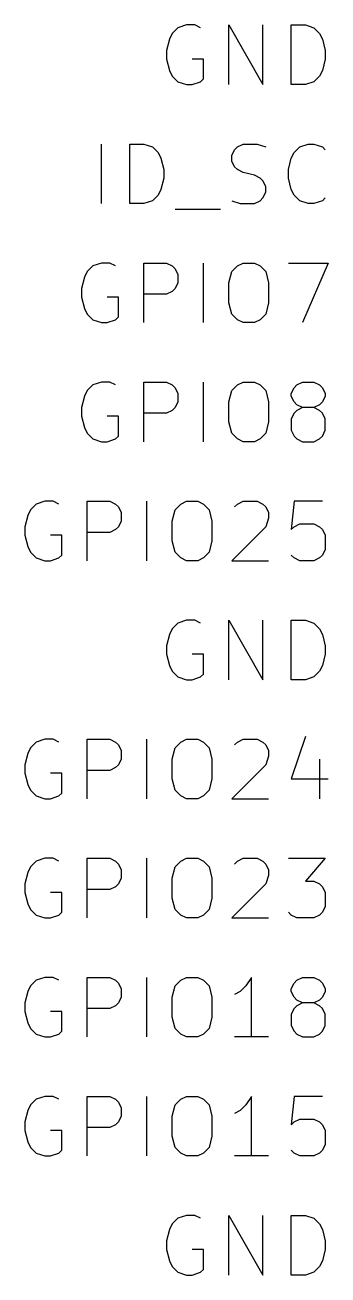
# Model space of a CAD drawing. Extents: x 0.4 to 11.3, y -7.9 to -0.4.
# Drawn here: x 3.618 to 3.873, y -3.573 to -2.523 of the extents above; entities that cross this region are included whole.
import ezdxf

# ---------------------------------------------------------------- set-up
doc = ezdxf.new("R2010")
doc.units = 0
doc.header["$MEASUREMENT"] = 0
doc.layers.add('CYAN2', color=4, linetype='CONTINUOUS')

msp = doc.modelspace()

# ---------------------------------------------------------------- linework, layer by layer
at = {"layer": 'CYAN2', "linetype": 'CONTINUOUS'}
for p, q in [((3.7419, -2.53028), (3.73952, -2.53504)), ((3.74667, -2.52551), (3.7419, -2.53028)), ((3.75381, -2.52313), (3.74667, -2.52551)), ((3.76095, -2.52313), (3.75381, -2.52313)), ((3.76571, -2.52551), (3.76095, -2.52313)), ((3.78952, -2.57313), (3.78952, -2.52313)), ((3.78952, -2.52313), (3.81809, -2.57313)), ((3.81809, -2.57313), (3.81809, -2.52313)), ((3.8419, -2.57313), (3.8419, -2.52313)), ((3.8419, -2.52313), (3.85381, -2.52313)), ((3.85381, -2.52313), (3.86095, -2.52551)), ((3.86095, -2.52551), (3.86571, -2.53028)), ((3.86571, -2.53028), (3.86809, -2.53504)), ((3.73952, -2.53504), (3.73714, -2.54456)), ((3.86809, -2.53504), (3.87047, -2.54456)), ((3.73714, -2.54456), (3.73714, -2.5517)), ((3.87047, -2.54456), (3.87047, -2.5517)), ((3.73714, -2.5517), (3.73952, -2.56122)), ((3.73952, -2.56122), (3.7419, -2.56599)), ((3.76809, -2.5517), (3.75857, -2.5517)), ((3.76809, -2.56837), (3.76809, -2.5517)), ((3.86809, -2.56122), (3.86571, -2.56599)), ((3.87047, -2.5517), (3.86809, -2.56122)), ((3.7419, -2.56599), (3.74667, -2.57075)), ((3.74667, -2.57075), (3.75381, -2.57313)), ((3.75857, -2.57313), (3.76571, -2.57075)), ((3.76571, -2.57075), (3.76809, -2.56837)), ((3.86095, -2.57075), (3.85381, -2.57313)), ((3.86571, -2.56599), (3.86095, -2.57075)), ((3.75381, -2.57313), (3.75857, -2.57313)), ((3.85381, -2.57313), (3.8419, -2.57313)), ((3.68238, -2.67313), (3.68238, -2.62313)), ((3.70619, -2.67313), (3.70619, -2.62313)), ((3.70619, -2.62313), (3.71809, -2.62313)), ((3.71809, -2.62313), (3.72524, -2.62551)), ((3.79667, -2.62551), (3.80143, -2.62313)), ((3.80143, -2.62313), (3.81333, -2.62313)), ((3.81333, -2.62313), (3.82048, -2.62551)), ((3.84905, -2.62551), (3.85619, -2.62313)), ((3.85619, -2.62313), (3.86095, -2.62313)), ((3.86095, -2.62313), (3.86809, -2.62551)), ((3.72524, -2.62551), (3.73, -2.63028)), ((3.73, -2.63028), (3.73238, -2.63504)), ((3.73238, -2.63504), (3.73476, -2.64456)), ((3.79191, -2.63265), (3.79428, -2.62789)), ((3.79191, -2.63742), (3.79191, -2.63265)), ((3.79428, -2.62789), (3.79667, -2.62551)), ((3.83952, -2.64456), (3.8419, -2.63504)), ((3.8419, -2.63504), (3.84428, -2.63028)), ((3.84428, -2.63028), (3.84905, -2.62551)), ((3.86809, -2.62551), (3.87047, -2.62789)), ((3.73476, -2.64456), (3.73476, -2.6517)), ((3.79428, -2.64218), (3.79191, -2.63742)), ((3.79667, -2.64456), (3.79428, -2.64218)), ((3.80143, -2.64694), (3.79667, -2.64456)), ((3.83952, -2.6517), (3.83952, -2.64456)), ((3.73476, -2.6517), (3.73238, -2.66122)), ((3.81095, -2.64932), (3.80143, -2.64694)), ((3.81571, -2.6517), (3.81095, -2.64932)), ((3.81809, -2.65408), (3.81571, -2.6517)), ((3.82048, -2.65885), (3.81809, -2.65408)), ((3.8419, -2.66122), (3.83952, -2.6517)), ((3.73, -2.66599), (3.72524, -2.67075)), ((3.73238, -2.66122), (3.73, -2.66599)), ((3.81809, -2.66837), (3.82048, -2.66361)), ((3.82048, -2.66361), (3.82048, -2.65885)), ((3.84428, -2.66599), (3.8419, -2.66122)), ((3.84905, -2.67075), (3.84428, -2.66599)), ((3.71809, -2.67313), (3.70619, -2.67313)), ((3.72524, -2.67075), (3.71809, -2.67313)), ((3.79191, -2.67075), (3.79905, -2.67313)), ((3.79905, -2.67313), (3.81095, -2.67313)), ((3.81095, -2.67313), (3.81571, -2.67075)), ((3.81571, -2.67075), (3.81809, -2.66837)), ((3.85619, -2.67313), (3.84905, -2.67075)), ((3.86095, -2.67313), (3.85619, -2.67313)), ((3.86809, -2.67075), (3.86095, -2.67313)), ((3.87047, -2.66837), (3.86809, -2.67075)), ((3.74429, -2.67789), (3.78238, -2.67789)), ((3.67524, -2.72551), (3.67047, -2.73028)), ((3.68238, -2.72313), (3.67524, -2.72551)), ((3.68952, -2.72313), (3.68238, -2.72313)), ((3.69428, -2.72551), (3.68952, -2.72313)), ((3.71809, -2.77313), (3.71809, -2.72313)), ((3.71809, -2.72313), (3.73714, -2.72313)), ((3.73714, -2.72313), (3.7419, -2.72551)), ((3.7419, -2.72551), (3.74428, -2.72789)), ((3.74428, -2.72789), (3.74666, -2.73265)), ((3.76809, -2.77313), (3.76809, -2.72313)), ((3.7919, -2.73028), (3.79667, -2.72551)), ((3.79667, -2.72551), (3.80143, -2.72313)), ((3.80143, -2.72313), (3.81095, -2.72313)), ((3.81095, -2.72313), (3.81571, -2.72551)), ((3.81571, -2.72551), (3.82047, -2.73028)), ((3.83952, -2.72313), (3.87285, -2.72313)), ((3.87285, -2.72313), (3.85143, -2.77313)), ((3.66809, -2.73504), (3.66571, -2.74456)), ((3.67047, -2.73028), (3.66809, -2.73504)), ((3.74666, -2.7398), (3.74428, -2.74456)), ((3.74666, -2.73265), (3.74666, -2.7398)), ((3.78952, -2.7398), (3.7919, -2.73028)), ((3.78952, -2.75646), (3.78952, -2.7398)), ((3.82047, -2.73028), (3.82285, -2.7398)), ((3.82285, -2.7398), (3.82285, -2.75646)), ((3.66571, -2.74456), (3.66571, -2.7517)), ((3.73714, -2.74932), (3.71809, -2.74932)), ((3.7419, -2.74694), (3.73714, -2.74932)), ((3.74428, -2.74456), (3.7419, -2.74694)), ((3.66571, -2.7517), (3.66809, -2.76122)), ((3.66809, -2.76122), (3.67047, -2.76599)), ((3.69666, -2.7517), (3.68714, -2.7517)), ((3.69666, -2.76837), (3.69666, -2.7517)), ((3.7919, -2.76599), (3.78952, -2.75646)), ((3.82285, -2.75646), (3.82047, -2.76599)), ((3.67047, -2.76599), (3.67524, -2.77075)), ((3.67524, -2.77075), (3.68238, -2.77313)), ((3.68714, -2.77313), (3.69428, -2.77075)), ((3.69428, -2.77075), (3.69666, -2.76837)), ((3.79667, -2.77075), (3.7919, -2.76599)), ((3.80143, -2.77313), (3.79667, -2.77075)), ((3.81571, -2.77075), (3.81095, -2.77313)), ((3.82047, -2.76599), (3.81571, -2.77075)), ((3.68238, -2.77313), (3.68714, -2.77313)), ((3.81095, -2.77313), (3.80143, -2.77313)), ((3.68238, -2.82313), (3.67524, -2.82551)), ((3.68952, -2.82313), (3.68238, -2.82313)), ((3.69428, -2.82551), (3.68952, -2.82313)), ((3.71809, -2.87313), (3.71809, -2.82313)), ((3.71809, -2.82313), (3.73714, -2.82313)), ((3.73714, -2.82313), (3.7419, -2.82551)), ((3.76809, -2.87313), (3.76809, -2.82313)), ((3.79667, -2.82551), (3.80143, -2.82313)), ((3.80143, -2.82313), (3.81095, -2.82313)), ((3.81095, -2.82313), (3.81571, -2.82551)), ((3.84667, -2.82551), (3.85143, -2.82313)), ((3.85143, -2.82313), (3.86095, -2.82313)), ((3.86095, -2.82313), (3.86571, -2.82551)), ((3.67047, -2.83028), (3.66809, -2.83504)), ((3.67524, -2.82551), (3.67047, -2.83028)), ((3.7419, -2.82551), (3.74428, -2.82789)), ((3.74428, -2.82789), (3.74666, -2.83265)), ((3.74666, -2.83265), (3.74666, -2.8398)), ((3.78952, -2.8398), (3.7919, -2.83028)), ((3.7919, -2.83028), (3.79667, -2.82551)), ((3.81571, -2.82551), (3.82047, -2.83028)), ((3.82047, -2.83028), (3.82285, -2.8398)), ((3.84191, -2.83265), (3.84428, -2.82789)), ((3.84191, -2.83504), (3.84191, -2.83265)), ((3.84428, -2.82789), (3.84667, -2.82551)), ((3.86571, -2.82551), (3.86809, -2.82789)), ((3.86809, -2.82789), (3.87048, -2.83265)), ((3.87048, -2.83265), (3.87048, -2.83504)), ((3.66809, -2.83504), (3.66571, -2.84456)), ((3.66571, -2.84456), (3.66571, -2.8517)), ((3.74428, -2.84456), (3.7419, -2.84694)), ((3.74666, -2.8398), (3.74428, -2.84456)), ((3.78952, -2.85646), (3.78952, -2.8398)), ((3.82285, -2.8398), (3.82285, -2.85646)), ((3.84428, -2.8398), (3.84191, -2.83504)), ((3.84667, -2.84218), (3.84428, -2.8398)), ((3.85143, -2.84456), (3.84667, -2.84218)), ((3.85143, -2.84456), (3.84667, -2.84694)), ((3.86095, -2.84456), (3.85143, -2.84456)), ((3.86571, -2.84218), (3.86095, -2.84456)), ((3.86571, -2.84694), (3.86095, -2.84456)), ((3.86809, -2.8398), (3.86571, -2.84218)), ((3.87048, -2.83504), (3.86809, -2.8398)), ((3.66571, -2.8517), (3.66809, -2.86122)), ((3.69666, -2.8517), (3.68714, -2.8517)), ((3.69666, -2.86837), (3.69666, -2.8517)), ((3.73714, -2.84932), (3.71809, -2.84932)), ((3.7419, -2.84694), (3.73714, -2.84932)), ((3.84428, -2.84932), (3.84191, -2.85408)), ((3.84191, -2.85408), (3.84191, -2.86361)), ((3.84667, -2.84694), (3.84428, -2.84932)), ((3.86809, -2.84932), (3.86571, -2.84694)), ((3.87048, -2.85408), (3.86809, -2.84932)), ((3.87048, -2.86361), (3.87048, -2.85408)), ((3.66809, -2.86122), (3.67047, -2.86599)), ((3.67047, -2.86599), (3.67524, -2.87075)), ((3.7919, -2.86599), (3.78952, -2.85646)), ((3.79667, -2.87075), (3.7919, -2.86599)), ((3.82047, -2.86599), (3.81571, -2.87075)), ((3.82285, -2.85646), (3.82047, -2.86599)), ((3.84191, -2.86361), (3.84428, -2.86837)), ((3.86809, -2.86837), (3.87048, -2.86361)), ((3.67524, -2.87075), (3.68238, -2.87313)), ((3.68238, -2.87313), (3.68714, -2.87313)), ((3.68714, -2.87313), (3.69428, -2.87075)), ((3.69428, -2.87075), (3.69666, -2.86837)), ((3.80143, -2.87313), (3.79667, -2.87075)), ((3.81095, -2.87313), (3.80143, -2.87313)), ((3.81571, -2.87075), (3.81095, -2.87313)), ((3.84428, -2.86837), (3.84667, -2.87075)), ((3.84667, -2.87075), (3.85143, -2.87313)), ((3.85143, -2.87313), (3.86095, -2.87313)), ((3.86095, -2.87313), (3.86571, -2.87075)), ((3.86571, -2.87075), (3.86809, -2.86837)), ((3.62762, -2.92551), (3.62285, -2.93028)), ((3.63476, -2.92313), (3.62762, -2.92551)), ((3.6419, -2.92313), (3.63476, -2.92313)), ((3.64667, -2.92551), (3.6419, -2.92313)), ((3.67047, -2.97313), (3.67047, -2.92313)), ((3.67047, -2.92313), (3.68952, -2.92313)), ((3.68952, -2.92313), (3.69428, -2.92551)), ((3.69428, -2.92551), (3.69667, -2.92789)), ((3.69667, -2.92789), (3.69904, -2.93265)), ((3.72047, -2.97313), (3.72047, -2.92313)), ((3.74428, -2.93028), (3.74905, -2.92551)), ((3.74905, -2.92551), (3.75381, -2.92313)), ((3.75381, -2.92313), (3.76333, -2.92313)), ((3.76333, -2.92313), (3.76809, -2.92551)), ((3.76809, -2.92551), (3.77285, -2.93028)), ((3.79429, -2.92789), (3.79667, -2.92551)), ((3.79667, -2.92551), (3.80143, -2.92313)), ((3.80143, -2.92313), (3.81333, -2.92313)), ((3.81333, -2.92313), (3.81809, -2.92551)), ((3.81809, -2.92551), (3.82048, -2.92789)), ((3.82048, -2.92789), (3.82286, -2.93265)), ((3.84428, -2.92313), (3.84191, -2.94694)), ((3.86809, -2.92313), (3.84428, -2.92313)), ((3.62047, -2.93504), (3.61809, -2.94456)), ((3.62285, -2.93028), (3.62047, -2.93504)), ((3.69904, -2.9398), (3.69667, -2.94456)), ((3.69904, -2.93265), (3.69904, -2.9398)), ((3.74191, -2.9398), (3.74428, -2.93028)), ((3.74191, -2.95646), (3.74191, -2.9398)), ((3.77285, -2.93028), (3.77524, -2.9398)), ((3.77524, -2.9398), (3.77524, -2.95646)), ((3.82286, -2.93742), (3.82048, -2.94456)), ((3.82286, -2.93265), (3.82286, -2.93742)), ((3.61809, -2.94456), (3.61809, -2.9517)), ((3.68952, -2.94932), (3.67047, -2.94932)), ((3.69428, -2.94694), (3.68952, -2.94932)), ((3.69667, -2.94456), (3.69428, -2.94694)), ((3.82048, -2.94456), (3.79191, -2.97313)), ((3.84191, -2.94694), (3.84428, -2.94456)), ((3.84428, -2.94456), (3.84905, -2.94218)), ((3.84905, -2.94218), (3.86095, -2.94218)), ((3.86095, -2.94218), (3.86571, -2.94456)), ((3.86571, -2.94456), (3.86809, -2.94694)), ((3.86809, -2.94694), (3.87048, -2.9517)), ((3.61809, -2.9517), (3.62047, -2.96122)), ((3.64904, -2.9517), (3.63952, -2.9517)), ((3.64904, -2.96837), (3.64904, -2.9517)), ((3.74428, -2.96599), (3.74191, -2.95646)), ((3.77524, -2.95646), (3.77285, -2.96599)), ((3.87048, -2.9517), (3.87048, -2.96361)), ((3.62047, -2.96122), (3.62285, -2.96599)), ((3.62285, -2.96599), (3.62762, -2.97075)), ((3.62762, -2.97075), (3.63476, -2.97313)), ((3.63952, -2.97313), (3.64667, -2.97075)), ((3.64667, -2.97075), (3.64904, -2.96837)), ((3.74905, -2.97075), (3.74428, -2.96599)), ((3.75381, -2.97313), (3.74905, -2.97075)), ((3.76809, -2.97075), (3.76333, -2.97313)), ((3.77285, -2.96599), (3.76809, -2.97075)), ((3.84428, -2.97075), (3.84191, -2.96837)), ((3.84905, -2.97313), (3.84428, -2.97075)), ((3.86571, -2.97075), (3.86095, -2.97313)), ((3.86809, -2.96837), (3.86571, -2.97075)), ((3.87048, -2.96361), (3.86809, -2.96837)), ((3.63476, -2.97313), (3.63952, -2.97313)), ((3.76333, -2.97313), (3.75381, -2.97313)), ((3.79191, -2.97313), (3.82286, -2.97313)), ((3.86095, -2.97313), (3.84905, -2.97313)), ((3.75381, -3.02313), (3.74667, -3.02551)), ((3.76095, -3.02313), (3.75381, -3.02313)), ((3.76571, -3.02551), (3.76095, -3.02313)), ((3.78952, -3.07313), (3.78952, -3.02313)), ((3.78952, -3.02313), (3.81809, -3.07313)), ((3.81809, -3.07313), (3.81809, -3.02313)), ((3.8419, -3.07313), (3.8419, -3.02313)), ((3.8419, -3.02313), (3.85381, -3.02313)), ((3.85381, -3.02313), (3.86095, -3.02551)), ((3.7419, -3.03028), (3.73952, -3.03504)), ((3.74667, -3.02551), (3.7419, -3.03028)), ((3.86095, -3.02551), (3.86571, -3.03028)), ((3.86571, -3.03028), (3.86809, -3.03504)), ((3.73952, -3.03504), (3.73714, -3.04456)), ((3.73714, -3.04456), (3.73714, -3.0517)), ((3.86809, -3.03504), (3.87047, -3.04456)), ((3.87047, -3.04456), (3.87047, -3.0517)), ((3.73714, -3.0517), (3.73952, -3.06122)), ((3.76809, -3.0517), (3.75857, -3.0517)), ((3.76809, -3.06837), (3.76809, -3.0517)), ((3.87047, -3.0517), (3.86809, -3.06122)), ((3.73952, -3.06122), (3.7419, -3.06599)), ((3.7419, -3.06599), (3.74667, -3.07075)), ((3.86571, -3.06599), (3.86095, -3.07075)), ((3.86809, -3.06122), (3.86571, -3.06599)), ((3.74667, -3.07075), (3.75381, -3.07313)), ((3.75381, -3.07313), (3.75857, -3.07313)), ((3.75857, -3.07313), (3.76571, -3.07075)), ((3.76571, -3.07075), (3.76809, -3.06837)), ((3.85381, -3.07313), (3.8419, -3.07313)), ((3.86095, -3.07075), (3.85381, -3.07313)), ((3.62762, -3.12551), (3.62285, -3.13028)), ((3.63476, -3.12313), (3.62762, -3.12551)), ((3.6419, -3.12313), (3.63476, -3.12313)), ((3.64667, -3.12551), (3.6419, -3.12313)), ((3.67047, -3.17313), (3.67047, -3.12313)), ((3.67047, -3.12313), (3.68952, -3.12313)), ((3.68952, -3.12313), (3.69428, -3.12551)), ((3.69428, -3.12551), (3.69667, -3.12789)), ((3.69667, -3.12789), (3.69904, -3.13265)), ((3.72047, -3.17313), (3.72047, -3.12313)), ((3.74428, -3.13028), (3.74905, -3.12551)), ((3.74905, -3.12551), (3.75381, -3.12313)), ((3.75381, -3.12313), (3.76333, -3.12313)), ((3.76333, -3.12313), (3.76809, -3.12551)), ((3.76809, -3.12551), (3.77285, -3.13028)), ((3.79429, -3.12789), (3.79667, -3.12551)), ((3.79667, -3.12551), (3.80143, -3.12313)), ((3.80143, -3.12313), (3.81333, -3.12313)), ((3.81333, -3.12313), (3.81809, -3.12551)), ((3.81809, -3.12551), (3.82048, -3.12789)), ((3.82048, -3.12789), (3.82286, -3.13265)), ((3.85381, -3.12075), (3.84191, -3.15646)), ((3.62047, -3.13504), (3.61809, -3.14456)), ((3.62285, -3.13028), (3.62047, -3.13504)), ((3.69904, -3.13265), (3.69904, -3.1398)), ((3.74191, -3.1398), (3.74428, -3.13028)), ((3.77285, -3.13028), (3.77524, -3.1398)), ((3.82286, -3.13742), (3.82048, -3.14456)), ((3.82286, -3.13265), (3.82286, -3.13742)), ((3.61809, -3.14456), (3.61809, -3.1517)), ((3.68952, -3.14932), (3.67047, -3.14932)), ((3.69428, -3.14694), (3.68952, -3.14932)), ((3.69667, -3.14456), (3.69428, -3.14694)), ((3.69904, -3.1398), (3.69667, -3.14456)), ((3.74191, -3.15646), (3.74191, -3.1398)), ((3.77524, -3.1398), (3.77524, -3.15646)), ((3.82048, -3.14456), (3.79191, -3.17313)), ((3.86571, -3.1398), (3.86571, -3.17313)), ((3.61809, -3.1517), (3.62047, -3.16122)), ((3.64904, -3.1517), (3.63952, -3.1517)), ((3.64904, -3.16837), (3.64904, -3.1517)), ((3.74428, -3.16599), (3.74191, -3.15646)), ((3.77524, -3.15646), (3.77285, -3.16599)), ((3.84191, -3.15646), (3.87285, -3.15646)), ((3.62047, -3.16122), (3.62285, -3.16599)), ((3.62285, -3.16599), (3.62762, -3.17075)), ((3.62762, -3.17075), (3.63476, -3.17313)), ((3.63952, -3.17313), (3.64667, -3.17075)), ((3.64667, -3.17075), (3.64904, -3.16837)), ((3.74905, -3.17075), (3.74428, -3.16599)), ((3.75381, -3.17313), (3.74905, -3.17075)), ((3.76809, -3.17075), (3.76333, -3.17313)), ((3.77285, -3.16599), (3.76809, -3.17075)), ((3.63476, -3.17313), (3.63952, -3.17313)), ((3.76333, -3.17313), (3.75381, -3.17313)), ((3.79191, -3.17313), (3.82286, -3.17313)), ((3.63476, -3.22313), (3.62762, -3.22551)), ((3.6419, -3.22313), (3.63476, -3.22313)), ((3.64667, -3.22551), (3.6419, -3.22313)), ((3.67047, -3.27313), (3.67047, -3.22313)), ((3.67047, -3.22313), (3.68952, -3.22313)), ((3.68952, -3.22313), (3.69428, -3.22551)), ((3.72047, -3.27313), (3.72047, -3.22313)), ((3.74905, -3.22551), (3.75381, -3.22313)), ((3.75381, -3.22313), (3.76333, -3.22313)), ((3.76333, -3.22313), (3.76809, -3.22551)), ((3.79667, -3.22551), (3.80143, -3.22313)), ((3.80143, -3.22313), (3.81333, -3.22313)), ((3.81333, -3.22313), (3.81809, -3.22551)), ((3.83952, -3.22313), (3.87048, -3.22313)), ((3.87048, -3.22313), (3.85381, -3.24218)), ((3.62285, -3.23028), (3.62047, -3.23504)), ((3.62762, -3.22551), (3.62285, -3.23028)), ((3.69428, -3.22551), (3.69667, -3.22789)), ((3.69667, -3.22789), (3.69904, -3.23265)), ((3.69904, -3.23265), (3.69904, -3.2398)), ((3.74191, -3.2398), (3.74428, -3.23028)), ((3.74428, -3.23028), (3.74905, -3.22551)), ((3.76809, -3.22551), (3.77285, -3.23028)), ((3.77285, -3.23028), (3.77524, -3.2398)), ((3.79429, -3.22789), (3.79667, -3.22551)), ((3.81809, -3.22551), (3.82048, -3.22789)), ((3.82048, -3.22789), (3.82286, -3.23265)), ((3.82286, -3.23265), (3.82286, -3.23742)), ((3.62047, -3.23504), (3.61809, -3.24456)), ((3.69904, -3.2398), (3.69667, -3.24456)), ((3.74191, -3.25646), (3.74191, -3.2398)), ((3.77524, -3.2398), (3.77524, -3.25646)), ((3.82286, -3.23742), (3.82048, -3.24456)), ((3.85381, -3.24218), (3.86095, -3.24218)), ((3.86095, -3.24218), (3.86571, -3.24456)), ((3.61809, -3.24456), (3.61809, -3.2517)), ((3.61809, -3.2517), (3.62047, -3.26122)), ((3.64904, -3.2517), (3.63952, -3.2517)), ((3.64904, -3.26837), (3.64904, -3.2517)), ((3.68952, -3.24932), (3.67047, -3.24932)), ((3.69428, -3.24694), (3.68952, -3.24932)), ((3.69667, -3.24456), (3.69428, -3.24694)), ((3.82048, -3.24456), (3.79191, -3.27313)), ((3.86571, -3.24456), (3.86809, -3.24694)), ((3.86809, -3.24694), (3.87048, -3.2517)), ((3.87048, -3.2517), (3.87048, -3.26361)), ((3.62047, -3.26122), (3.62285, -3.26599)), ((3.74428, -3.26599), (3.74191, -3.25646)), ((3.77524, -3.25646), (3.77285, -3.26599)), ((3.87048, -3.26361), (3.86809, -3.26837)), ((3.62285, -3.26599), (3.62762, -3.27075)), ((3.62762, -3.27075), (3.63476, -3.27313)), ((3.63476, -3.27313), (3.63952, -3.27313)), ((3.63952, -3.27313), (3.64667, -3.27075)), ((3.64667, -3.27075), (3.64904, -3.26837)), ((3.74905, -3.27075), (3.74428, -3.26599)), ((3.75381, -3.27313), (3.74905, -3.27075)), ((3.76333, -3.27313), (3.75381, -3.27313)), ((3.76809, -3.27075), (3.76333, -3.27313)), ((3.77285, -3.26599), (3.76809, -3.27075)), ((3.79191, -3.27313), (3.82286, -3.27313)), ((3.84191, -3.27075), (3.83952, -3.26837)), ((3.84667, -3.27313), (3.84191, -3.27075)), ((3.86095, -3.27313), (3.84667, -3.27313)), ((3.86571, -3.27075), (3.86095, -3.27313)), ((3.86809, -3.26837), (3.86571, -3.27075)), ((3.62762, -3.32551), (3.62285, -3.33028)), ((3.63476, -3.32313), (3.62762, -3.32551)), ((3.6419, -3.32313), (3.63476, -3.32313)), ((3.64667, -3.32551), (3.6419, -3.32313)), ((3.67047, -3.37313), (3.67047, -3.32313)), ((3.67047, -3.32313), (3.68952, -3.32313)), ((3.68952, -3.32313), (3.69428, -3.32551)), ((3.69428, -3.32551), (3.69667, -3.32789)), ((3.69667, -3.32789), (3.69904, -3.33265)), ((3.72047, -3.37313), (3.72047, -3.32313)), ((3.74428, -3.33028), (3.74905, -3.32551)), ((3.74905, -3.32551), (3.75381, -3.32313)), ((3.75381, -3.32313), (3.76333, -3.32313)), ((3.76333, -3.32313), (3.76809, -3.32551)), ((3.76809, -3.32551), (3.77285, -3.33028)), ((3.80857, -3.32313), (3.80381, -3.33028)), ((3.80857, -3.37313), (3.80857, -3.32313)), ((3.84191, -3.33265), (3.84428, -3.32789)), ((3.84428, -3.32789), (3.84667, -3.32551)), ((3.84667, -3.32551), (3.85143, -3.32313)), ((3.85143, -3.32313), (3.86095, -3.32313)), ((3.86095, -3.32313), (3.86571, -3.32551)), ((3.86571, -3.32551), (3.86809, -3.32789)), ((3.86809, -3.32789), (3.87048, -3.33265)), ((3.62047, -3.33504), (3.61809, -3.34456)), ((3.62285, -3.33028), (3.62047, -3.33504)), ((3.69904, -3.33265), (3.69904, -3.3398)), ((3.74191, -3.3398), (3.74428, -3.33028)), ((3.77285, -3.33028), (3.77524, -3.3398)), ((3.79905, -3.33504), (3.79429, -3.33742)), ((3.80381, -3.33028), (3.79905, -3.33504)), ((3.84191, -3.33504), (3.84191, -3.33265)), ((3.84428, -3.3398), (3.84191, -3.33504)), ((3.87048, -3.33504), (3.86809, -3.3398)), ((3.87048, -3.33265), (3.87048, -3.33504)), ((3.61809, -3.34456), (3.61809, -3.3517)), ((3.68952, -3.34932), (3.67047, -3.34932)), ((3.69428, -3.34694), (3.68952, -3.34932)), ((3.69667, -3.34456), (3.69428, -3.34694)), ((3.69904, -3.3398), (3.69667, -3.34456)), ((3.74191, -3.35646), (3.74191, -3.3398)), ((3.77524, -3.3398), (3.77524, -3.35646)), ((3.84428, -3.34932), (3.84191, -3.35408)), ((3.84667, -3.34218), (3.84428, -3.3398)), ((3.84667, -3.34694), (3.84428, -3.34932)), ((3.85143, -3.34456), (3.84667, -3.34218)), ((3.85143, -3.34456), (3.84667, -3.34694)), ((3.86095, -3.34456), (3.85143, -3.34456)), ((3.86571, -3.34218), (3.86095, -3.34456)), ((3.86571, -3.34694), (3.86095, -3.34456)), ((3.86809, -3.3398), (3.86571, -3.34218)), ((3.86809, -3.34932), (3.86571, -3.34694)), ((3.87048, -3.35408), (3.86809, -3.34932)), ((3.61809, -3.3517), (3.62047, -3.36122)), ((3.64904, -3.3517), (3.63952, -3.3517)), ((3.64904, -3.36837), (3.64904, -3.3517)), ((3.74428, -3.36599), (3.74191, -3.35646)), ((3.77524, -3.35646), (3.77285, -3.36599)), ((3.84191, -3.35408), (3.84191, -3.36361)), ((3.87048, -3.36361), (3.87048, -3.35408)), ((3.62047, -3.36122), (3.62285, -3.36599)), ((3.62285, -3.36599), (3.62762, -3.37075)), ((3.64667, -3.37075), (3.64904, -3.36837)), ((3.74905, -3.37075), (3.74428, -3.36599)), ((3.77285, -3.36599), (3.76809, -3.37075)), ((3.84191, -3.36361), (3.84428, -3.36837)), ((3.84428, -3.36837), (3.84667, -3.37075)), ((3.86571, -3.37075), (3.86809, -3.36837)), ((3.86809, -3.36837), (3.87048, -3.36361)), ((3.62762, -3.37075), (3.63476, -3.37313)), ((3.63476, -3.37313), (3.63952, -3.37313)), ((3.63952, -3.37313), (3.64667, -3.37075)), ((3.75381, -3.37313), (3.74905, -3.37075)), ((3.76333, -3.37313), (3.75381, -3.37313)), ((3.76809, -3.37075), (3.76333, -3.37313)), ((3.82286, -3.37313), (3.79429, -3.37313)), ((3.84667, -3.37075), (3.85143, -3.37313)), ((3.85143, -3.37313), (3.86095, -3.37313)), ((3.86095, -3.37313), (3.86571, -3.37075)), ((3.62285, -3.43028), (3.62047, -3.43504)), ((3.62762, -3.42551), (3.62285, -3.43028)), ((3.63476, -3.42313), (3.62762, -3.42551)), ((3.6419, -3.42313), (3.63476, -3.42313)), ((3.64667, -3.42551), (3.6419, -3.42313)), ((3.67047, -3.47313), (3.67047, -3.42313)), ((3.67047, -3.42313), (3.68952, -3.42313)), ((3.68952, -3.42313), (3.69428, -3.42551)), ((3.69428, -3.42551), (3.69667, -3.42789)), ((3.69667, -3.42789), (3.69904, -3.43265)), ((3.69904, -3.43265), (3.69904, -3.4398)), ((3.72047, -3.47313), (3.72047, -3.42313)), ((3.74191, -3.4398), (3.74428, -3.43028)), ((3.74428, -3.43028), (3.74905, -3.42551)), ((3.74905, -3.42551), (3.75381, -3.42313)), ((3.75381, -3.42313), (3.76333, -3.42313)), ((3.76333, -3.42313), (3.76809, -3.42551)), ((3.76809, -3.42551), (3.77285, -3.43028)), ((3.77285, -3.43028), (3.77524, -3.4398)), ((3.80381, -3.43028), (3.79905, -3.43504)), ((3.80857, -3.42313), (3.80381, -3.43028)), ((3.80857, -3.47313), (3.80857, -3.42313)), ((3.84428, -3.42313), (3.84191, -3.44694)), ((3.86809, -3.42313), (3.84428, -3.42313)), ((3.62047, -3.43504), (3.61809, -3.44456)), ((3.69904, -3.4398), (3.69667, -3.44456)), ((3.74191, -3.45646), (3.74191, -3.4398)), ((3.77524, -3.4398), (3.77524, -3.45646)), ((3.79905, -3.43504), (3.79429, -3.43742)), ((3.84428, -3.44456), (3.84905, -3.44218)), ((3.84905, -3.44218), (3.86095, -3.44218)), ((3.86095, -3.44218), (3.86571, -3.44456)), ((3.61809, -3.44456), (3.61809, -3.4517)), ((3.61809, -3.4517), (3.62047, -3.46122)), ((3.64904, -3.4517), (3.63952, -3.4517)), ((3.64904, -3.46837), (3.64904, -3.4517)), ((3.68952, -3.44932), (3.67047, -3.44932)), ((3.69428, -3.44694), (3.68952, -3.44932)), ((3.69667, -3.44456), (3.69428, -3.44694)), ((3.84191, -3.44694), (3.84428, -3.44456)), ((3.86571, -3.44456), (3.86809, -3.44694)), ((3.86809, -3.44694), (3.87048, -3.4517)), ((3.87048, -3.4517), (3.87048, -3.46361)), ((3.62047, -3.46122), (3.62285, -3.46599)), ((3.74428, -3.46599), (3.74191, -3.45646)), ((3.77524, -3.45646), (3.77285, -3.46599)), ((3.87048, -3.46361), (3.86809, -3.46837)), ((3.62285, -3.46599), (3.62762, -3.47075)), ((3.62762, -3.47075), (3.63476, -3.47313)), ((3.63476, -3.47313), (3.63952, -3.47313)), ((3.63952, -3.47313), (3.64667, -3.47075)), ((3.64667, -3.47075), (3.64904, -3.46837)), ((3.74905, -3.47075), (3.74428, -3.46599)), ((3.75381, -3.47313), (3.74905, -3.47075)), ((3.76333, -3.47313), (3.75381, -3.47313)), ((3.76809, -3.47075), (3.76333, -3.47313)), ((3.77285, -3.46599), (3.76809, -3.47075)), ((3.82286, -3.47313), (3.79429, -3.47313)), ((3.84428, -3.47075), (3.84191, -3.46837)), ((3.84905, -3.47313), (3.84428, -3.47075)), ((3.86095, -3.47313), (3.84905, -3.47313)), ((3.86571, -3.47075), (3.86095, -3.47313)), ((3.86809, -3.46837), (3.86571, -3.47075)), ((3.74667, -3.52551), (3.7419, -3.53028)), ((3.75381, -3.52313), (3.74667, -3.52551)), ((3.76095, -3.52313), (3.75381, -3.52313)), ((3.76571, -3.52551), (3.76095, -3.52313)), ((3.78952, -3.57313), (3.78952, -3.52313)), ((3.78952, -3.52313), (3.81809, -3.57313)), ((3.81809, -3.57313), (3.81809, -3.52313)), ((3.8419, -3.57313), (3.8419, -3.52313)), ((3.8419, -3.52313), (3.85381, -3.52313)), ((3.85381, -3.52313), (3.86095, -3.52551)), ((3.86095, -3.52551), (3.86571, -3.53028)), ((3.73952, -3.53504), (3.73714, -3.54456)), ((3.7419, -3.53028), (3.73952, -3.53504)), ((3.86571, -3.53028), (3.86809, -3.53504)), ((3.86809, -3.53504), (3.87047, -3.54456)), ((3.73714, -3.54456), (3.73714, -3.5517)), ((3.87047, -3.54456), (3.87047, -3.5517)), ((3.73714, -3.5517), (3.73952, -3.56122)), ((3.76809, -3.5517), (3.75857, -3.5517)), ((3.76809, -3.56837), (3.76809, -3.5517)), ((3.87047, -3.5517), (3.86809, -3.56122)), ((3.73952, -3.56122), (3.7419, -3.56599)), ((3.7419, -3.56599), (3.74667, -3.57075)), ((3.76571, -3.57075), (3.76809, -3.56837)), ((3.86571, -3.56599), (3.86095, -3.57075)), ((3.86809, -3.56122), (3.86571, -3.56599)), ((3.74667, -3.57075), (3.75381, -3.57313)), ((3.75381, -3.57313), (3.75857, -3.57313)), ((3.75857, -3.57313), (3.76571, -3.57075)), ((3.85381, -3.57313), (3.8419, -3.57313)), ((3.86095, -3.57075), (3.85381, -3.57313))]:
    msp.add_line(p, q, dxfattribs=at)

doc.saveas('drawing.dxf')
